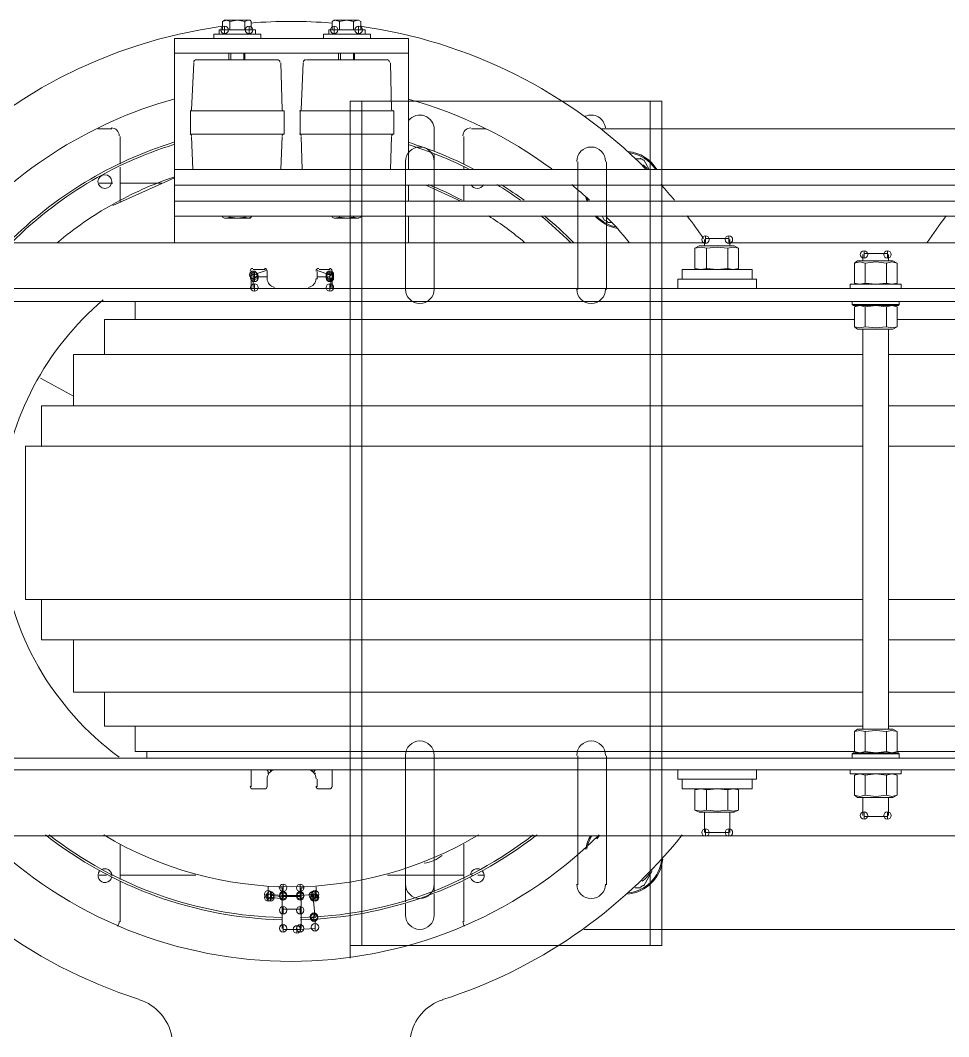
# Model space of a CAD drawing. Extents: x 758840 to 1108724, y -102573 to 143521.
# Drawn here: x 812839 to 813433, y 71139 to 71789 of the extents above; entities that cross this region are included whole.
import ezdxf

# ---------------------------------------------------------------- set-up
doc = ezdxf.new("R2010")
doc.units = 0
doc.header["$LTSCALE"] = 1000
doc.header["$MEASUREMENT"] = 0
doc.layers.add('02电气-设备', color=255, linetype='Continuous')
doc.layers.add('PDF_0', color=7, linetype='Continuous')

# ---------------------------------------------------------------- blocks, each defined once
blk = doc.blocks.new('2500KVA 变压器')
at = {"layer": 'PDF_0', "lineweight": 15}
for points in [[(1854.9, 926.96), (1854.9, 953.51)], [(1655.46, 405.56), (1854.9, 405.56), (1854.9, 945.34)], [(1655.46, 945.34), (1655.46, 405.56)], [(1655.46, 945.34), (1854.9, 945.34)], [(1662.95, 945.34), (1662.95, 405.56)], [(1847.41, 405.56), (1847.41, 945.34)], [(1407.69, 935.13), (1705.15, 935.13)], [(1782.06, 930.36), (1782.06, 904.5)], [(1877.36, 934.45), (1888.25, 935.13)], [(1877.36, 929), (1877.36, 933.77)], [(1886.21, 934.45), (1886.21, 908.58)], [(1897.78, 935.13), (1886.89, 935.13)], [(1898.46, 934.45), (1898.46, 908.58)], [(2001.92, 904.5), (2001.92, 930.36)], [(1801.12, 926.28), (1801.12, 912.67)], [(1819.5, 918.79), (1819.5, 926.28)], [(1854.9, 905.86), (1854.9, 925.6)], [(1877.36, 927.64), (1878.72, 912.67)], [(1880.76, 927.64), (1878.04, 927.64)], [(1819.5, 900.41), (1819.5, 917.43)], [(1886.89, 922.2), (1897.78, 922.2)], [(1801.12, 911.3), (1801.12, 900.41)], [(1876.68, 907.9), (1876.68, 914.71)], [(1877.36, 914.71), (1878.72, 915.39)], [(1886.21, 913.35), (1877.36, 912.67)], [(1878.72, 912.67), (1878.72, 914.71)], [(1897.78, 914.03), (1886.89, 914.03)], [(1897.78, 913.35), (1886.89, 913.35)], [(1898.46, 915.39), (1907.31, 914.71)], [(1898.46, 914.03), (1905.95, 913.35)], [(1907.31, 912.67), (1898.46, 913.35)], [(1905.95, 914.71), (1905.95, 912.67)], [(1907.31, 914.71), (1907.31, 907.9)], [(1661.58, 897.69), (1667.03, 907.22)], [(1669.07, 908.58), (1672.47, 908.58)], [(1690.85, 824.18), (1690.85, 906.54)], [(1709.23, 906.54), (1709.23, 824.18)], [(1801.12, 824.18), (1801.12, 906.54)], [(1819.5, 906.54), (1819.5, 824.18)], [(1885.53, 908.58), (1886.21, 908.58), (1884.16, 908.58)], [(1900.5, 908.58), (1897.78, 908.58)], [(1773.21, 900.41), (1769.13, 900.41)], [(1777.3, 900.41), (1776.62, 900.41)], [(1782.06, 903.14), (1782.06, 880.67)], [(1831.07, 900.41), (1782.06, 900.41)], [(2001.92, 900.41), (1953.59, 900.41)], [(2001.92, 880.67), (2001.92, 903.14)], [(2008.05, 900.41), (2006.69, 900.41)], [(2015.53, 900.41), (2010.77, 900.41)], [(2114.91, 875.23), (325.42, 875.23)], [(1611.89, 860.25), (1611.89, 873.19)], [(1627.55, 873.19), (1612.58, 873.19)], [(1628.23, 860.25), (1628.23, 873.19)], [(1696.98, 877.27), (1695.62, 875.23)], [(1510.47, 850.72), (1510.47, 862.3)], [(1526.13, 862.98), (1511.15, 862.98)], [(1526.81, 850.72), (1526.81, 862.3)], [(1606.45, 858.89), (1609.17, 860.25)], [(1606.45, 858.89), (1609.85, 859.57), (1613.26, 858.89)], [(1606.45, 858.89), (1606.45, 845.96)], [(1609.17, 860.25), (1631.63, 860.25)], [(1613.26, 858.89), (1620.06, 859.57), (1626.87, 858.89)], [(1613.26, 858.89), (1613.26, 845.96)], [(1626.87, 858.89), (1630.27, 859.57), (1634.36, 858.89)], [(1626.87, 858.89), (1626.87, 845.96)], [(1634.36, 858.89), (1631.63, 860.25)], [(1634.36, 858.89), (1634.36, 845.96)], [(1505.03, 849.36), (1507.75, 850.72)], [(1505.03, 849.36), (1508.43, 850.04), (1511.84, 849.36)], [(1505.03, 849.36), (1505.03, 836.43)], [(1507.75, 850.72), (1530.21, 850.72)], [(1511.84, 849.36), (1518.64, 850.04), (1525.45, 849.36)], [(1511.84, 849.36), (1511.84, 836.43)], [(1525.45, 849.36), (1528.85, 850.04), (1532.26, 849.36)], [(1525.45, 849.36), (1525.45, 836.43)], [(1532.26, 849.36), (1530.21, 850.72)], [(1532.26, 849.36), (1532.26, 836.43)], [(1642.52, 845.28), (1597.6, 845.28)], [(1597.6, 839.15), (1597.6, 845.28)], [(1609.17, 845.28), (1606.45, 845.96)], [(1606.45, 845.96), (1609.85, 845.28), (1613.26, 845.96)], [(1613.26, 845.96), (1620.06, 845.28), (1626.87, 845.96)], [(1626.87, 845.96), (1630.27, 845.28), (1634.36, 845.96)], [(1631.63, 845.28), (1634.36, 845.96)], [(1642.52, 839.15), (1642.52, 845.28)], [(1867.83, 845.28), (1874.63, 845.28)], [(1909.35, 845.28), (1916.84, 845.28)], [(1594.88, 839.15), (1645.25, 839.15)], [(1594.88, 833.03), (1594.88, 839.15)], [(1645.25, 833.03), (1645.25, 839.15)], [(1866.47, 843.92), (1866.47, 833.03)], [(1876, 839.15), (1876, 843.92)], [(1907.99, 843.92), (1907.99, 839.15)], [(1918.2, 843.92), (1918.2, 833.03)], [(2125.12, 833.03), (315.21, 833.03)], [(1534.98, 835.75), (1502.31, 835.75)], [(1502.31, 833.03), (1502.31, 835.75)], [(1507.75, 835.75), (1505.03, 836.43)], [(1505.03, 836.43), (1508.43, 835.75), (1511.84, 836.43)], [(1511.84, 836.43), (1518.64, 835.75), (1525.45, 836.43)], [(1525.45, 836.43), (1528.85, 835.75), (1532.26, 836.43)], [(1530.21, 835.75), (1532.26, 836.43)], [(1534.98, 833.03), (1534.98, 835.75)], [(1877.36, 835.75), (1877.36, 835.07)], [(1907.31, 835.07), (1907.31, 835.75)], [(310.44, 825.54), (2129.89, 825.54)], [(1503.67, 825.54), (1503.67, 822.82)], [(1533.62, 825.54), (1533.62, 822.82)], [(1984.9, 821.46), (1984.9, 825.54)], [(1505.03, 821.46), (935.3, 821.46)], [(1503.67, 822.82), (1533.62, 822.82)], [(1504.35, 822.14), (1503.67, 822.82)], [(1504.35, 822.14), (1532.94, 822.14)], [(1507.75, 822.14), (1505.03, 821.46)], [(1511.84, 821.46), (1508.43, 822.14), (1505.03, 821.46)], [(1505.03, 808.52), (1505.03, 821.46)], [(1525.45, 821.46), (1518.64, 822.14), (1511.84, 821.46)], [(1511.84, 808.52), (1511.84, 821.46)], [(1532.26, 821.46), (1528.85, 822.14), (1525.45, 821.46)], [(1525.45, 808.52), (1525.45, 821.46)], [(1530.21, 822.14), (1532.26, 821.46)], [(1992.39, 821.46), (1532.26, 821.46)], [(1532.26, 808.52), (1532.26, 821.46)], [(1532.94, 822.14), (1533.62, 822.82)], [(1992.39, 805.12), (1992.39, 821.46)], [(1505.03, 808.52), (1507.75, 807.16)], [(1511.84, 808.52), (1508.43, 807.84), (1505.03, 808.52)], [(1530.21, 807.16), (1507.75, 807.16)], [(1510.47, 551.23), (1510.47, 807.16)], [(1525.45, 808.52), (1518.64, 807.84), (1511.84, 808.52)], [(1532.26, 808.52), (1528.85, 807.84), (1525.45, 808.52)], [(1526.81, 551.23), (1526.81, 807.16)], [(1532.26, 808.52), (1530.21, 807.16)], [(1510.47, 805.12), (929.86, 805.12)], [(2012.13, 805.12), (1526.81, 805.12)], [(2012.13, 783.34), (2012.13, 805.12)], [(1510.47, 783.34), (929.86, 783.34)], [(2031.87, 783.34), (1526.81, 783.34)], [(2031.87, 749.98), (2031.87, 783.34)], [(1510.47, 749.98), (929.86, 749.98)], [(2052.29, 749.98), (1526.81, 749.98)], [(2052.29, 724.12), (2052.29, 749.98)], [(1510.47, 724.12), (929.86, 724.12)], [(2062.5, 724.12), (1526.81, 724.12)], [(2062.5, 626.1), (2062.5, 724.12)], [(929.86, 626.1), (1510.47, 626.1)], [(1526.81, 626.1), (2062.5, 626.1)], [(2052.29, 626.1), (2052.29, 600.24)], [(929.86, 600.24), (1510.47, 600.24)], [(1526.81, 600.24), (2052.29, 600.24)], [(2031.87, 600.24), (2031.87, 567.56)], [(2031.87, 594.11), (2052.97, 582.54)], [(929.86, 567.56), (1510.47, 567.56)], [(1526.81, 567.56), (2031.87, 567.56)], [(2012.13, 567.56), (2012.13, 545.1)], [(1505.03, 549.87), (1507.75, 551.23)], [(1505.03, 549.87), (1508.43, 550.55), (1511.84, 549.87)], [(1505.03, 549.87), (1505.03, 536.93)], [(1507.75, 551.23), (1530.21, 551.23)], [(1511.84, 549.87), (1518.64, 550.55), (1525.45, 549.87)], [(1511.84, 549.87), (1511.84, 536.93)], [(1525.45, 549.87), (1528.85, 550.55), (1532.26, 549.87)], [(1525.45, 549.87), (1525.45, 536.93)], [(1532.26, 549.87), (1530.21, 551.23)], [(1532.26, 549.87), (1532.26, 536.93)], [(935.3, 545.1), (1505.03, 545.1)], [(1532.26, 545.1), (2012.13, 545.1)], [(1992.39, 545.1), (1992.39, 533.53)], [(305.68, 533.53), (2134.65, 533.53)], [(1504.35, 536.25), (1503.67, 535.57)], [(1533.62, 535.57), (1503.67, 535.57)], [(1503.67, 533.53), (1503.67, 535.57)], [(1532.94, 536.25), (1504.35, 536.25)], [(1507.75, 536.25), (1505.03, 536.93)], [(1505.03, 536.93), (1508.43, 536.25), (1511.84, 536.93)], [(1511.84, 536.93), (1518.64, 536.25), (1525.45, 536.93)], [(1525.45, 536.93), (1528.85, 536.25), (1532.26, 536.93)], [(1530.21, 536.25), (1532.26, 536.93)], [(1532.94, 536.25), (1533.62, 535.57)], [(1533.62, 533.53), (1533.62, 535.57)], [(315.21, 525.36), (2125.12, 525.36)], [(1502.31, 525.36), (1502.31, 522.64)], [(1502.31, 522.64), (1534.98, 522.64)], [(1507.75, 522.64), (1505.03, 521.96)], [(1511.84, 521.96), (1508.43, 522.64), (1505.03, 521.96)], [(1505.03, 509.03), (1505.03, 521.96)], [(1525.45, 521.96), (1518.64, 522.64), (1511.84, 521.96)], [(1511.84, 509.03), (1511.84, 521.96)], [(1532.26, 521.96), (1528.85, 522.64), (1525.45, 521.96)], [(1525.45, 509.03), (1525.45, 521.96)], [(1530.21, 522.64), (1532.26, 521.96)], [(1532.26, 509.03), (1532.26, 521.96)], [(1534.98, 525.36), (1534.98, 522.64)], [(1594.88, 525.36), (1594.88, 519.24)], [(1645.25, 525.36), (1645.25, 519.24)], [(1690.85, 526.04), (1690.85, 444.36)], [(1709.23, 444.36), (1709.23, 526.04)], [(1801.12, 526.04), (1801.12, 444.36)], [(1819.5, 444.36), (1819.5, 526.04)], [(1866.47, 514.47), (1866.47, 525.36)], [(1867.15, 524.68), (1867.15, 518.55)], [(1916.84, 524.68), (1916.84, 518.55)], [(1918.2, 514.47), (1918.2, 525.36)], [(1645.25, 519.24), (1594.88, 519.24)], [(1597.6, 519.24), (1597.6, 513.11)], [(1642.52, 519.24), (1642.52, 513.11)], [(1867.15, 517.19), (1867.15, 516.51)], [(1867.83, 517.87), (1876, 517.87)], [(1867.83, 516.51), (1876, 513.79)], [(1876, 514.47), (1876, 519.24)], [(1907.99, 519.24), (1907.99, 514.47)], [(1907.99, 517.87), (1916.16, 517.87)], [(1916.84, 516.51), (1908.67, 513.79)], [(1916.84, 517.87), (1916.16, 517.87)], [(1916.84, 517.19), (1916.84, 516.51)], [(1505.03, 509.03), (1507.75, 507.66)], [(1511.84, 509.03), (1508.43, 508.34), (1505.03, 509.03)], [(1530.21, 507.66), (1507.75, 507.66)], [(1510.47, 503.58), (1510.47, 507.66)], [(1525.45, 509.03), (1518.64, 508.34), (1511.84, 509.03)], [(1532.26, 509.03), (1528.85, 508.34), (1525.45, 509.03)], [(1526.81, 503.58), (1526.81, 507.66)], [(1532.26, 509.03), (1530.21, 507.66)], [(1597.6, 513.11), (1642.52, 513.11)], [(1609.17, 513.11), (1606.45, 512.43)], [(1613.26, 512.43), (1609.85, 513.11), (1606.45, 512.43)], [(1606.45, 499.5), (1606.45, 512.43)], [(1626.87, 512.43), (1620.06, 513.11), (1613.26, 512.43)], [(1613.26, 499.5), (1613.26, 512.43)], [(1634.36, 512.43), (1630.27, 513.11), (1626.87, 512.43)], [(1626.87, 499.5), (1626.87, 512.43)], [(1631.63, 513.11), (1634.36, 512.43)], [(1634.36, 499.5), (1634.36, 512.43)], [(1874.63, 513.11), (1867.83, 513.11)], [(1916.84, 513.11), (1909.35, 513.11)], [(1526.13, 502.9), (1511.15, 502.9)], [(828.44, 496.09), (1611.89, 496.09)], [(1606.45, 499.5), (1609.17, 498.13)], [(1613.26, 499.5), (1609.85, 498.82), (1606.45, 499.5)], [(1631.63, 498.13), (1609.17, 498.13)], [(1611.89, 494.05), (1611.89, 498.13)], [(1626.87, 499.5), (1620.06, 498.82), (1613.26, 499.5)], [(1634.36, 499.5), (1630.27, 498.82), (1626.87, 499.5)], [(1628.23, 494.05), (1628.23, 498.13)], [(1628.23, 496.09), (2114.91, 496.09)], [(1634.36, 499.5), (1631.63, 498.13)], [(1817.46, 479.08), (1817.46, 496.09)], [(1967.21, 469.55), (1967.21, 479.08), (1967.21, 496.09)], [(1627.55, 493.37), (1612.58, 493.37)], [(1687.45, 483.16), (1690.17, 483.16)], [(1692.21, 481.8), (1693.58, 479.08)], [(1967.21, 479.08), (473.13, 479.08)], [(1848.09, 479.76), (1849.45, 480.44)], [(1852.85, 479.76), (1850.13, 480.44), (1848.09, 479.76)], [(1848.09, 479.08), (1848.09, 479.76)], [(1865.11, 480.44), (1849.45, 480.44)], [(1864.42, 480.44), (1861.7, 479.76), (1856.94, 480.44), (1852.85, 479.76)], [(1852.85, 479.08), (1852.85, 479.76)], [(1861.7, 479.08), (1861.7, 479.76)], [(1866.47, 479.76), (1865.11, 480.44), (1864.42, 480.44)], [(1866.47, 479.76), (1865.11, 480.44)], [(1866.47, 479.08), (1866.47, 479.76)], [(1918.2, 479.76), (1918.88, 480.44)], [(1922.28, 479.76), (1920.24, 480.44), (1918.2, 479.76)], [(1918.2, 479.08), (1918.2, 479.76)], [(1935.22, 480.44), (1918.88, 480.44)], [(1933.85, 480.44), (1931.81, 479.76), (1927.05, 480.44), (1922.28, 479.76)], [(1922.28, 479.08), (1922.28, 479.76)], [(1931.81, 479.08), (1931.81, 479.76)], [(1936.58, 479.76), (1935.22, 480.44), (1933.85, 480.44)], [(1936.58, 479.76), (1935.22, 480.44)], [(1936.58, 479.08), (1936.58, 479.76)], [(1965.16, 469.55), (475.17, 469.55)], [(1782.06, 459.34), (1782.06, 469.55)], [(1784.11, 469.55), (1806.57, 459.34)], [(1967.21, 469.55), (1817.46, 469.55)], [(1817.46, 459.34), (1817.46, 469.55)], [(1967.21, 454.57), (2006.69, 472.27)], [(1967.21, 365.4), (1967.21, 374.93), (1967.21, 383.1), (1967.21, 449.13), (1967.21, 459.34), (1967.21, 469.55)], [(2001.92, 447.76), (2001.92, 470.23)], [(475.17, 459.34), (1965.16, 459.34)], [(1967.21, 459.34), (1817.46, 459.34)], [(1975.37, 457.97), (2001.92, 457.97)], [(2006.69, 457.97), (2015.53, 457.97)], [(473.13, 449.13), (1967.21, 449.13)], [(1667.03, 443), (1663.63, 449.13)], [(1782.06, 447.76), (1782.06, 449.13)], [(1801.12, 449.13), (1801.12, 438.92)], [(1817.46, 365.4), (1817.46, 374.93), (1817.46, 383.1), (1817.46, 449.13)], [(1829.03, 449.13), (1828.35, 428.03)], [(1885.53, 449.13), (1886.21, 428.03)], [(1899.14, 449.13), (1898.46, 428.03)], [(1955.64, 449.13), (1956.32, 428.03)], [(1672.47, 442.32), (1669.07, 442.32)], [(1782.06, 428.03), (1782.06, 445.72)], [(2001.92, 428.03), (2001.92, 445.72)], [(1801.12, 437.55), (1801.12, 423.94)], [(1694.26, 423.26), (1417.9, 423.26)], [(1777.3, 423.26), (1767.77, 423.26)], [(1826.99, 426.66), (1886.89, 426.66)], [(1826.99, 426.66), (1826.99, 411.69)], [(1886.89, 411.69), (1886.89, 426.66)], [(1897.1, 426.66), (1957, 426.66)], [(1897.1, 426.66), (1897.1, 411.69)], [(1957, 411.69), (1957, 426.66)], [(2016.22, 423.26), (2007.37, 423.26)], [(1826.99, 411.69), (1886.89, 411.69)], [(1828.35, 411.01), (1829.03, 381.06)], [(1886.21, 411.01), (1884.85, 381.06)], [(1897.1, 411.69), (1957, 411.69)], [(1898.46, 411.01), (1899.14, 381.06)], [(1956.32, 411.01), (1954.95, 381.06)], [(1831.07, 379.02), (1882.8, 379.02)], [(1852.17, 379.02), (1852.17, 374.93)], [(1852.85, 374.93), (1852.85, 379.02)], [(1861.02, 374.93), (1861.02, 379.02)], [(1862.38, 379.02), (1862.38, 374.93)], [(1901.18, 379.02), (1952.91, 379.02)], [(1922.28, 379.02), (1922.28, 374.93)], [(1922.96, 374.93), (1922.96, 379.02)], [(1931.13, 374.93), (1931.13, 379.02)], [(1932.49, 379.02), (1932.49, 374.93)], [(1817.46, 374.93), (1967.21, 374.93)], [(1817.46, 365.4), (1967.21, 365.4)], [(1841.96, 362.68), (1841.96, 365.4)], [(1871.91, 362.68), (1871.91, 365.4)], [(1912.07, 362.68), (1912.07, 365.4)], [(1942.02, 362.68), (1942.02, 365.4)], [(1871.91, 362.68), (1841.96, 362.68)], [(1845.37, 362.68), (1845.37, 359.96)], [(1868.51, 359.96), (1845.37, 359.96)], [(1848.09, 359.96), (1866.47, 359.96)], [(1848.09, 359.96), (1848.09, 354.51)], [(1852.85, 359.96), (1852.85, 354.51)], [(1861.7, 359.96), (1861.7, 354.51)], [(1866.47, 359.96), (1866.47, 354.51)], [(1868.51, 362.68), (1868.51, 359.96)], [(1942.02, 362.68), (1912.07, 362.68)], [(1915.48, 362.68), (1915.48, 359.96)], [(1938.62, 359.96), (1915.48, 359.96)], [(1918.2, 359.96), (1936.58, 359.96)], [(1918.2, 359.96), (1918.2, 354.51)], [(1922.28, 359.96), (1922.28, 354.51)], [(1931.81, 359.96), (1931.81, 354.51)], [(1936.58, 359.96), (1936.58, 354.51)], [(1938.62, 362.68), (1938.62, 359.96)], [(1848.09, 354.51), (1849.45, 353.83)], [(1848.09, 354.51), (1849.45, 353.83), (1850.13, 353.83)], [(1849.45, 353.83), (1865.11, 353.83)], [(1850.13, 353.83), (1852.85, 354.51), (1856.94, 353.83), (1861.7, 354.51)], [(1861.7, 354.51), (1864.42, 353.83), (1866.47, 354.51)], [(1866.47, 354.51), (1865.11, 353.83)], [(1918.2, 354.51), (1918.88, 353.83)], [(1918.2, 354.51), (1918.88, 353.83)], [(1918.88, 353.83), (1935.22, 353.83)], [(1919.56, 353.83), (1920.24, 353.83)], [(1920.24, 353.83), (1922.28, 354.51), (1927.05, 353.83), (1931.81, 354.51)], [(1931.81, 354.51), (1933.85, 353.83), (1936.58, 354.51)], [(1936.58, 354.51), (1935.22, 353.83)]]:
    blk.add_lwpolyline(points, dxfattribs=at)
for points in [[(1877.36, 931.38), (1877.36, 936.15), (1877.36, 936.15)], [(1886.89, 932.06), (1886.89, 936.83), (1886.89, 936.83)], [(1888.93, 932.75), (1888.93, 937.51), (1888.93, 937.51)], [(1888.93, 932.75), (1888.93, 937.51), (1888.93, 937.51)], [(1897.78, 932.06), (1897.78, 936.83), (1897.78, 936.83)], [(1878.04, 925.26), (1878.04, 930.02), (1878.04, 930.02)], [(1878.04, 924.58), (1878.04, 929.34), (1878.04, 929.34)], [(1886.89, 920.49), (1886.89, 925.26), (1886.89, 925.26)], [(1897.78, 920.49), (1897.78, 925.26), (1897.78, 925.26)], [(1877.36, 912.33), (1877.36, 917.09), (1877.36, 917.09)], [(1878.04, 912.33), (1878.04, 917.09), (1878.04, 917.09)], [(1886.89, 911.64), (1886.89, 916.41), (1886.89, 916.41)], [(1897.78, 911.64), (1897.78, 916.41), (1897.78, 916.41)], [(1905.95, 912.33), (1905.95, 917.09), (1905.95, 917.09)], [(1907.31, 912.33), (1907.31, 917.09), (1907.31, 917.09)], [(1877.36, 910.28), (1877.36, 915.05), (1877.36, 915.05)], [(1878.72, 910.96), (1878.72, 915.73), (1878.72, 915.73)], [(1878.72, 910.96), (1878.72, 915.73), (1878.72, 915.73)], [(1886.89, 910.96), (1886.89, 915.73), (1886.89, 915.73)], [(1886.89, 906.2), (1886.89, 910.96), (1886.89, 910.96)], [(1897.78, 910.96), (1897.78, 915.73), (1897.78, 915.73)], [(1897.78, 906.2), (1897.78, 910.96), (1897.78, 910.96)], [(1905.95, 910.96), (1905.95, 915.73), (1905.95, 915.73)], [(1907.31, 910.28), (1907.31, 915.05), (1907.31, 915.05)], [(1612.58, 870.8), (1612.58, 875.57), (1612.58, 875.57)], [(1627.55, 870.8), (1627.55, 875.57), (1627.55, 875.57)], [(1511.15, 859.91), (1511.15, 864.68), (1511.15, 864.68)], [(1526.13, 859.91), (1526.13, 864.68), (1526.13, 864.68)], [(1878.72, 834.39), (1878.72, 833.03)], [(1905.95, 834.39), (1905.95, 833.03)], [(1867.83, 522.3), (1867.83, 527.06), (1867.83, 527.06)], [(1916.16, 522.3), (1916.16, 527.06), (1916.16, 527.06)], [(1867.83, 516.17), (1867.83, 520.94), (1867.83, 520.94)], [(1867.83, 515.49), (1867.83, 520.26), (1867.83, 520.26)], [(1916.16, 516.17), (1916.16, 520.94), (1916.16, 520.94)], [(1867.83, 514.81), (1867.83, 519.58), (1867.83, 519.58)], [(1867.83, 514.13), (1867.83, 518.9), (1867.83, 518.9)], [(1916.16, 514.81), (1916.16, 519.58), (1916.16, 519.58)], [(1916.84, 514.13), (1916.84, 518.9), (1916.84, 518.9)], [(1511.15, 501.2), (1511.15, 505.96), (1511.15, 505.96)], [(1526.13, 501.2), (1526.13, 505.96), (1526.13, 505.96)], [(1612.58, 491.67), (1612.58, 496.43), (1612.58, 496.43)], [(1627.55, 491.67), (1627.55, 496.43), (1627.55, 496.43)], [(1849.45, 357.58), (1849.45, 362.34), (1849.45, 362.34)], [(1865.11, 357.58), (1865.11, 362.34), (1865.11, 362.34)], [(1919.56, 357.58), (1919.56, 362.34), (1919.56, 362.34)], [(1935.22, 357.58), (1935.22, 362.34), (1935.22, 362.34)]]:
    blk.add_lwpolyline(points, close=True, dxfattribs=at)
blk.add_circle((2011.79, 456.95), 4.42, dxfattribs=at)
for points in [[(1816.32, 1003.72), (1814.36, 992.62), (1806.4, 983.53), (1795.66, 980.11)], [(1989.69, 980.11), (1978.94, 983.53), (1970.99, 992.62), (1969.03, 1003.72)], [(1695.49, 874.66), (1804.82, 982.51), (1980.52, 982.51), (2089.86, 874.66)], [(1642.44, 874.65), (1681.99, 924.15), (1735.33, 960.82), (1795.72, 980)], [(1989.63, 980), (2132.19, 934.71), (2224.42, 796.77), (2211.79, 647.72)], [(1781.69, 933.13), (1782.37, 932.24), (1782.74, 931.15), (1782.74, 930.02)], [(1801.12, 925.94), (1801.12, 931.01), (1805.24, 935.13), (1810.31, 935.13)], [(1810.31, 935.13), (1815.39, 935.13), (1819.5, 931.01), (1819.5, 925.94)], [(2002.6, 930.02), (2002.6, 931.15), (2002.97, 932.24), (2003.66, 933.13)], [(1735.51, 874.61), (1778.71, 908.58), (1831.74, 927.64), (1886.68, 928.93)], [(1737.85, 874.7), (1780.54, 907.76), (1832.7, 926.29), (1886.69, 927.57)], [(1898.66, 927.57), (1952.65, 926.29), (2004.81, 907.76), (2047.5, 874.7)], [(1898.67, 928.93), (1953.6, 927.64), (2006.64, 908.58), (2049.83, 874.61)], [(1772.78, 874.71), (1846.58, 918.96), (1938.76, 918.96), (2012.56, 874.71)], [(1654.9, 890.27), (1656.06, 902.05), (1665.38, 911.37), (1677.17, 912.54)], [(1655.65, 890.84), (1657.03, 901.79), (1665.65, 910.41), (1676.6, 911.8)], [(1691.53, 906.2), (1691.53, 911.27), (1695.65, 915.39), (1700.72, 915.39)], [(1700.72, 915.39), (1705.8, 915.39), (1709.91, 911.27), (1709.91, 906.2)], [(1801.12, 906.2), (1801.12, 911.27), (1805.24, 915.39), (1810.31, 915.39)], [(1810.31, 915.39), (1815.39, 915.39), (1819.5, 911.27), (1819.5, 906.2)], [(1663.23, 899.42), (1664.53, 901.26), (1666.14, 902.87), (1667.97, 904.18)], [(1667.19, 906.94), (1667.87, 907.38), (1668.57, 907.78), (1669.28, 908.15)], [(1769.65, 902.84), (1770.51, 904.44), (1772.25, 905.36), (1774.06, 905.15)], [(1774.06, 905.15), (1775.86, 904.94), (1777.36, 903.65), (1777.83, 901.9)], [(2007.52, 901.9), (2007.99, 903.65), (2009.48, 904.94), (2011.29, 905.15)], [(2011.29, 905.15), (2013.09, 905.36), (2014.84, 904.44), (2015.7, 902.84)], [(1770.19, 897.89), (1769.01, 899.27), (1768.8, 901.23), (1769.65, 902.84)], [(1775.61, 896.84), (1774.3, 896.15), (1772.73, 896.16), (1771.43, 896.87)], [(1777.96, 900.3), (1777.8, 898.83), (1776.92, 897.53), (1775.61, 896.84)], [(2009.73, 896.84), (2008.42, 897.53), (2007.54, 898.83), (2007.39, 900.3)], [(2013.92, 896.87), (2012.62, 896.16), (2011.05, 896.15), (2009.73, 896.84)], [(2015.7, 902.84), (2016.55, 901.23), (2016.34, 899.27), (2015.16, 897.89)], [(1795.95, 887.84), (1799.27, 890.53), (1803.28, 892.23), (1807.52, 892.75)], [(1704.16, 883.95), (1703.68, 880.86), (1702.61, 877.89), (1701.02, 875.2)], [(1703.38, 883.39), (1702.84, 880.53), (1701.8, 877.78), (1700.28, 875.29)], [(1695.52, 875.55), (1695.4, 875.39), (1695.27, 875.24), (1695.15, 875.09)], [(1866.47, 843.58), (1866.47, 844.52), (1867.23, 845.28), (1868.17, 845.28)], [(1874.98, 845.28), (1875.92, 845.28), (1876.68, 844.52), (1876.68, 843.58)], [(1907.99, 843.58), (1907.99, 844.52), (1908.75, 845.28), (1909.69, 845.28)], [(1917.18, 845.28), (1918.12, 845.28), (1918.88, 844.52), (1918.88, 843.58)], [(1881.45, 833.12), (1878.69, 833.61), (1876.68, 836.01), (1876.68, 838.81)], [(1907.99, 838.81), (1907.99, 836.01), (1905.98, 833.61), (1903.22, 833.12)], [(1878.04, 834.73), (1878.04, 833.79), (1877.28, 833.03), (1876.34, 833.03)], [(1909.01, 833.03), (1908.07, 833.03), (1907.31, 833.79), (1907.31, 834.73)], [(1700.72, 814.65), (1695.65, 814.65), (1691.53, 818.76), (1691.53, 823.84)], [(1709.91, 823.84), (1709.91, 818.76), (1705.8, 814.65), (1700.72, 814.65)], [(1810.31, 814.65), (1805.24, 814.65), (1801.12, 818.76), (1801.12, 823.84)], [(1819.5, 823.84), (1819.5, 818.76), (1815.39, 814.65), (1810.31, 814.65)], [(2002.71, 824.93), (2045.28, 793.74), (2072.61, 745.94), (2077.9, 693.43)], [(2077.9, 656.1), (2073.05, 608.05), (2049.73, 563.76), (2012.85, 532.59)], [(2211.79, 647.72), (2199.15, 498.67), (2085.02, 378.22), (1936.87, 357.58)], [(1691.53, 525.7), (1691.53, 530.78), (1695.65, 534.89), (1700.72, 534.89)], [(1700.72, 534.89), (1705.8, 534.89), (1709.91, 530.78), (1709.91, 525.7)], [(1801.12, 525.7), (1801.12, 530.78), (1805.24, 534.89), (1810.31, 534.89)], [(1810.31, 534.89), (1815.39, 534.89), (1819.5, 530.78), (1819.5, 525.7)], [(1876.68, 518.9), (1876.68, 521.7), (1878.69, 524.1), (1881.45, 524.59)], [(1903.22, 524.59), (1905.98, 524.1), (1907.99, 521.7), (1907.99, 518.9)], [(1868.17, 512.43), (1867.23, 512.43), (1866.47, 513.19), (1866.47, 514.13)], [(1876.68, 514.13), (1876.68, 513.19), (1875.92, 512.43), (1874.98, 512.43)], [(1909.69, 512.43), (1908.75, 512.43), (1907.99, 513.19), (1907.99, 514.13)], [(1918.88, 514.13), (1918.88, 513.19), (1918.12, 512.43), (1917.18, 512.43)], [(1485.78, 495.85), (1481.89, 490.07), (1477.81, 484.42), (1473.54, 478.9)], [(1691.5, 478.89), (1686.2, 484.34), (1681.12, 490), (1676.28, 495.86)], [(1730.54, 478.94), (1724.08, 484.3), (1717.88, 489.97), (1711.98, 495.93)], [(1732.83, 478.82), (1726.28, 484.17), (1719.99, 489.85), (1714, 495.83)], [(1766.31, 478.86), (1758.28, 484.03), (1750.58, 489.7), (1743.24, 495.83)], [(2073.37, 495.93), (2043.93, 466.19), (2007.6, 444.17), (1967.61, 431.83)], [(2109.07, 495.86), (2072.42, 451.54), (2023.06, 419.54), (1967.64, 404.18)], [(2071.34, 495.83), (2042.36, 466.88), (2006.77, 445.42), (1967.65, 433.27)], [(2042.1, 495.83), (2031.23, 486.75), (2019.55, 478.68), (2007.21, 471.72)], [(1639.3, 478.9), (1635.65, 483.61), (1632.14, 488.43), (1628.77, 493.34)], [(1683.49, 486.94), (1689.13, 486.05), (1694.29, 483.25), (1698.1, 479)], [(1684.05, 486.15), (1689.13, 485.21), (1693.78, 482.65), (1697.3, 478.87)], [(1689.96, 482.72), (1690.68, 482.36), (1691.38, 481.95), (1692.05, 481.52)], [(1656.1, 458.9), (1653.11, 462.18), (1650.19, 465.51), (1647.35, 468.91)], [(1713.16, 458.87), (1709.27, 462.11), (1705.46, 465.45), (1701.75, 468.89)], [(1702.87, 468.98), (1703.07, 468.27), (1703.24, 467.55), (1703.38, 466.83)], [(1703.56, 469.03), (1703.82, 468.12), (1704.02, 467.2), (1704.16, 466.27)], [(1758.23, 459), (1753.19, 462.13), (1748.27, 465.44), (1743.47, 468.93)], [(1761.07, 458.84), (1755.91, 461.99), (1750.86, 465.32), (1745.94, 468.83)], [(1804.74, 458.86), (1797.44, 461.83), (1790.29, 465.17), (1783.33, 468.87)], [(2006.86, 471.52), (1994.36, 464.49), (1981.23, 458.64), (1967.65, 454.02)], [(1655, 459.08), (1654.96, 459.36), (1654.93, 459.64), (1654.9, 459.92)], [(1655.68, 459.1), (1655.67, 459.18), (1655.66, 459.25), (1655.65, 459.33)], [(1769.59, 458.92), (1770.34, 460.43), (1771.88, 461.38), (1773.55, 461.38)], [(1773.55, 461.38), (1775.23, 461.38), (1776.77, 460.43), (1777.52, 458.92)], [(1677.09, 437.68), (1669.51, 438.46), (1662.71, 442.67), (1658.63, 449.11)], [(1676.54, 438.43), (1669.52, 439.34), (1663.24, 443.27), (1659.38, 449.21)], [(1667.58, 446.33), (1666.53, 447.11), (1665.57, 448), (1664.7, 448.96)], [(1848.48, 357.58), (1779.19, 367.23), (1714.97, 399.31), (1665.63, 448.9)], [(1817.71, 404.18), (1784.63, 413.35), (1753.51, 428.5), (1725.89, 448.89)], [(1817.73, 431.83), (1803.3, 436.28), (1789.3, 442.01), (1775.89, 448.95)], [(1817.69, 433.27), (1804.41, 437.4), (1791.49, 442.61), (1779.07, 448.86)], [(1669.28, 442.07), (1668.57, 442.44), (1667.87, 442.84), (1667.19, 443.28)], [(1700.72, 434.83), (1695.65, 434.83), (1691.53, 438.95), (1691.53, 444.02)], [(1709.91, 444.02), (1709.91, 438.95), (1705.8, 434.83), (1700.72, 434.83)], [(1810.31, 434.83), (1805.24, 434.83), (1801.12, 438.95), (1801.12, 444.02)], [(1819.5, 444.02), (1819.5, 438.95), (1815.39, 434.83), (1810.31, 434.83)], [(1696.14, 415.63), (1693.61, 417.09), (1691.92, 419.67), (1691.59, 422.58)], [(1782.74, 427.68), (1782.74, 424.87), (1780.46, 422.58), (1777.64, 422.58)], [(1807.25, 414.94), (1803.58, 416.23), (1801.12, 419.7), (1801.12, 423.6)], [(1828.35, 427.65), (1828.33, 427.1), (1827.88, 426.66), (1827.33, 426.66)], [(1887.23, 426.66), (1886.68, 426.66), (1886.23, 427.1), (1886.21, 427.65)], [(1898.46, 427.65), (1898.44, 427.1), (1897.99, 426.66), (1897.44, 426.66)], [(1957.34, 426.66), (1956.79, 426.66), (1956.34, 427.1), (1956.32, 427.65)], [(2007.71, 422.58), (2004.89, 422.58), (2002.6, 424.87), (2002.6, 427.68)], [(1817.47, 417.83), (1815.02, 414.8), (1810.93, 413.64), (1807.25, 414.94)], [(1704.43, 415.19), (1701.76, 414.01), (1698.68, 414.18), (1696.14, 415.63)], [(1827.33, 411.69), (1827.88, 411.69), (1828.33, 411.25), (1828.35, 410.7)], [(1886.21, 410.7), (1886.23, 411.25), (1886.68, 411.69), (1887.23, 411.69)], [(1897.44, 411.69), (1897.99, 411.69), (1898.44, 411.25), (1898.46, 410.7)], [(1956.32, 410.7), (1956.34, 411.25), (1956.79, 411.69), (1957.34, 411.69)], [(1831.41, 379.02), (1830.5, 379.02), (1829.74, 379.74), (1829.71, 380.66)], [(1884.84, 380.66), (1884.81, 379.74), (1884.06, 379.02), (1883.14, 379.02)], [(1901.52, 379.02), (1900.6, 379.02), (1899.85, 379.74), (1899.82, 380.66)], [(1954.95, 380.66), (1954.92, 379.74), (1954.17, 379.02), (1953.25, 379.02)], [(1918.41, 355.55), (1901.28, 354.17), (1884.07, 354.17), (1866.94, 355.55)]]:
    blk.add_open_spline(points, degree=3, dxfattribs=at)
for points in [[(1877.36, 936.15), (1876.05, 936.15), (1874.98, 935.08), (1874.98, 933.77), (1874.98, 932.46), (1876.05, 931.38), (1877.36, 931.38), (1878.67, 931.38), (1879.74, 932.46), (1879.74, 933.77), (1879.74, 935.08), (1878.67, 936.15), (1877.36, 936.15)], [(1886.89, 936.83), (1885.58, 936.83), (1884.5, 935.76), (1884.5, 934.45), (1884.5, 933.14), (1885.58, 932.06), (1886.89, 932.06), (1888.2, 932.06), (1889.27, 933.14), (1889.27, 934.45), (1889.27, 935.76), (1888.2, 936.83), (1886.89, 936.83)], [(1888.93, 937.51), (1887.62, 937.51), (1886.55, 936.44), (1886.55, 935.13), (1886.55, 933.82), (1887.62, 932.75), (1888.93, 932.75), (1890.24, 932.75), (1891.31, 933.82), (1891.31, 935.13), (1891.31, 936.44), (1890.24, 937.51), (1888.93, 937.51)], [(1888.93, 937.51), (1887.62, 937.51), (1886.55, 936.44), (1886.55, 935.13), (1886.55, 933.82), (1887.62, 932.75), (1888.93, 932.75), (1890.24, 932.75), (1891.31, 933.82), (1891.31, 935.13), (1891.31, 936.44), (1890.24, 937.51), (1888.93, 937.51)], [(1897.78, 936.83), (1896.47, 936.83), (1895.4, 935.76), (1895.4, 934.45), (1895.4, 933.14), (1896.47, 932.06), (1897.78, 932.06), (1899.09, 932.06), (1900.16, 933.14), (1900.16, 934.45), (1900.16, 935.76), (1899.09, 936.83), (1897.78, 936.83)], [(1878.04, 930.02), (1876.73, 930.02), (1875.66, 928.95), (1875.66, 927.64), (1875.66, 926.33), (1876.73, 925.26), (1878.04, 925.26), (1879.35, 925.26), (1880.42, 926.33), (1880.42, 927.64), (1880.42, 928.95), (1879.35, 930.02), (1878.04, 930.02)], [(1878.04, 929.34), (1876.73, 929.34), (1875.66, 928.27), (1875.66, 926.96), (1875.66, 925.65), (1876.73, 924.58), (1878.04, 924.58), (1879.35, 924.58), (1880.42, 925.65), (1880.42, 926.96), (1880.42, 928.27), (1879.35, 929.34), (1878.04, 929.34)], [(1886.89, 925.26), (1885.58, 925.26), (1884.5, 924.19), (1884.5, 922.88), (1884.5, 921.57), (1885.58, 920.49), (1886.89, 920.49), (1888.2, 920.49), (1889.27, 921.57), (1889.27, 922.88), (1889.27, 924.19), (1888.2, 925.26), (1886.89, 925.26)], [(1897.78, 925.26), (1896.47, 925.26), (1895.4, 924.19), (1895.4, 922.88), (1895.4, 921.57), (1896.47, 920.49), (1897.78, 920.49), (1899.09, 920.49), (1900.16, 921.57), (1900.16, 922.88), (1900.16, 924.19), (1899.09, 925.26), (1897.78, 925.26)], [(1877.36, 917.09), (1876.05, 917.09), (1874.98, 916.02), (1874.98, 914.71), (1874.98, 913.4), (1876.05, 912.33), (1877.36, 912.33), (1878.67, 912.33), (1879.74, 913.4), (1879.74, 914.71), (1879.74, 916.02), (1878.67, 917.09), (1877.36, 917.09)], [(1878.04, 917.09), (1876.73, 917.09), (1875.66, 916.02), (1875.66, 914.71), (1875.66, 913.4), (1876.73, 912.33), (1878.04, 912.33), (1879.35, 912.33), (1880.42, 913.4), (1880.42, 914.71), (1880.42, 916.02), (1879.35, 917.09), (1878.04, 917.09)], [(1886.89, 916.41), (1885.58, 916.41), (1884.5, 915.34), (1884.5, 914.03), (1884.5, 912.72), (1885.58, 911.64), (1886.89, 911.64), (1888.2, 911.64), (1889.27, 912.72), (1889.27, 914.03), (1889.27, 915.34), (1888.2, 916.41), (1886.89, 916.41)], [(1897.78, 916.41), (1896.47, 916.41), (1895.4, 915.34), (1895.4, 914.03), (1895.4, 912.72), (1896.47, 911.64), (1897.78, 911.64), (1899.09, 911.64), (1900.16, 912.72), (1900.16, 914.03), (1900.16, 915.34), (1899.09, 916.41), (1897.78, 916.41)], [(1905.95, 917.09), (1904.64, 917.09), (1903.56, 916.02), (1903.56, 914.71), (1903.56, 913.4), (1904.64, 912.33), (1905.95, 912.33), (1907.26, 912.33), (1908.33, 913.4), (1908.33, 914.71), (1908.33, 916.02), (1907.26, 917.09), (1905.95, 917.09)], [(1907.31, 917.09), (1906, 917.09), (1904.93, 916.02), (1904.93, 914.71), (1904.93, 913.4), (1906, 912.33), (1907.31, 912.33), (1908.62, 912.33), (1909.69, 913.4), (1909.69, 914.71), (1909.69, 916.02), (1908.62, 917.09), (1907.31, 917.09)], [(1877.36, 915.05), (1876.05, 915.05), (1874.98, 913.98), (1874.98, 912.67), (1874.98, 911.36), (1876.05, 910.28), (1877.36, 910.28), (1878.67, 910.28), (1879.74, 911.36), (1879.74, 912.67), (1879.74, 913.98), (1878.67, 915.05), (1877.36, 915.05)], [(1878.72, 915.73), (1877.41, 915.73), (1876.34, 914.66), (1876.34, 913.35), (1876.34, 912.04), (1877.41, 910.96), (1878.72, 910.96), (1880.03, 910.96), (1881.1, 912.04), (1881.1, 913.35), (1881.1, 914.66), (1880.03, 915.73), (1878.72, 915.73)], [(1878.72, 915.73), (1877.41, 915.73), (1876.34, 914.66), (1876.34, 913.35), (1876.34, 912.04), (1877.41, 910.96), (1878.72, 910.96), (1880.03, 910.96), (1881.1, 912.04), (1881.1, 913.35), (1881.1, 914.66), (1880.03, 915.73), (1878.72, 915.73)], [(1886.89, 915.73), (1885.58, 915.73), (1884.5, 914.66), (1884.5, 913.35), (1884.5, 912.04), (1885.58, 910.96), (1886.89, 910.96), (1888.2, 910.96), (1889.27, 912.04), (1889.27, 913.35), (1889.27, 914.66), (1888.2, 915.73), (1886.89, 915.73)], [(1886.89, 910.96), (1885.58, 910.96), (1884.5, 909.89), (1884.5, 908.58), (1884.5, 907.27), (1885.58, 906.2), (1886.89, 906.2), (1888.2, 906.2), (1889.27, 907.27), (1889.27, 908.58), (1889.27, 909.89), (1888.2, 910.96), (1886.89, 910.96)], [(1897.78, 915.73), (1896.47, 915.73), (1895.4, 914.66), (1895.4, 913.35), (1895.4, 912.04), (1896.47, 910.96), (1897.78, 910.96), (1899.09, 910.96), (1900.16, 912.04), (1900.16, 913.35), (1900.16, 914.66), (1899.09, 915.73), (1897.78, 915.73)], [(1897.78, 910.96), (1896.47, 910.96), (1895.4, 909.89), (1895.4, 908.58), (1895.4, 907.27), (1896.47, 906.2), (1897.78, 906.2), (1899.09, 906.2), (1900.16, 907.27), (1900.16, 908.58), (1900.16, 909.89), (1899.09, 910.96), (1897.78, 910.96)], [(1905.95, 915.73), (1904.64, 915.73), (1903.56, 914.66), (1903.56, 913.35), (1903.56, 912.04), (1904.64, 910.96), (1905.95, 910.96), (1907.26, 910.96), (1908.33, 912.04), (1908.33, 913.35), (1908.33, 914.66), (1907.26, 915.73), (1905.95, 915.73)], [(1907.31, 915.05), (1906, 915.05), (1904.93, 913.98), (1904.93, 912.67), (1904.93, 911.36), (1906, 910.28), (1907.31, 910.28), (1908.62, 910.28), (1909.69, 911.36), (1909.69, 912.67), (1909.69, 913.98), (1908.62, 915.05), (1907.31, 915.05)], [(1612.58, 875.57), (1611.26, 875.57), (1610.19, 874.5), (1610.19, 873.19), (1610.19, 871.88), (1611.26, 870.8), (1612.58, 870.8), (1613.89, 870.8), (1614.96, 871.88), (1614.96, 873.19), (1614.96, 874.5), (1613.89, 875.57), (1612.58, 875.57)], [(1627.55, 875.57), (1626.24, 875.57), (1625.17, 874.5), (1625.17, 873.19), (1625.17, 871.88), (1626.24, 870.8), (1627.55, 870.8), (1628.86, 870.8), (1629.93, 871.88), (1629.93, 873.19), (1629.93, 874.5), (1628.86, 875.57), (1627.55, 875.57)], [(1511.15, 864.68), (1509.84, 864.68), (1508.77, 863.61), (1508.77, 862.3), (1508.77, 860.99), (1509.84, 859.91), (1511.15, 859.91), (1512.46, 859.91), (1513.54, 860.99), (1513.54, 862.3), (1513.54, 863.61), (1512.46, 864.68), (1511.15, 864.68)], [(1526.13, 864.68), (1524.82, 864.68), (1523.75, 863.61), (1523.75, 862.3), (1523.75, 860.99), (1524.82, 859.91), (1526.13, 859.91), (1527.44, 859.91), (1528.51, 860.99), (1528.51, 862.3), (1528.51, 863.61), (1527.44, 864.68), (1526.13, 864.68)], [(1867.83, 527.06), (1866.52, 527.06), (1865.45, 525.99), (1865.45, 524.68), (1865.45, 523.37), (1866.52, 522.3), (1867.83, 522.3), (1869.14, 522.3), (1870.21, 523.37), (1870.21, 524.68), (1870.21, 525.99), (1869.14, 527.06), (1867.83, 527.06)], [(1916.16, 527.06), (1914.85, 527.06), (1913.77, 525.99), (1913.77, 524.68), (1913.77, 523.37), (1914.85, 522.3), (1916.16, 522.3), (1917.47, 522.3), (1918.54, 523.37), (1918.54, 524.68), (1918.54, 525.99), (1917.47, 527.06), (1916.16, 527.06)], [(1867.83, 520.94), (1866.52, 520.94), (1865.45, 519.87), (1865.45, 518.55), (1865.45, 517.24), (1866.52, 516.17), (1867.83, 516.17), (1869.14, 516.17), (1870.21, 517.24), (1870.21, 518.55), (1870.21, 519.87), (1869.14, 520.94), (1867.83, 520.94)], [(1867.83, 520.26), (1866.52, 520.26), (1865.45, 519.18), (1865.45, 517.87), (1865.45, 516.56), (1866.52, 515.49), (1867.83, 515.49), (1869.14, 515.49), (1870.21, 516.56), (1870.21, 517.87), (1870.21, 519.18), (1869.14, 520.26), (1867.83, 520.26)], [(1916.16, 520.94), (1914.85, 520.94), (1913.77, 519.87), (1913.77, 518.55), (1913.77, 517.24), (1914.85, 516.17), (1916.16, 516.17), (1917.47, 516.17), (1918.54, 517.24), (1918.54, 518.55), (1918.54, 519.87), (1917.47, 520.94), (1916.16, 520.94)], [(1867.83, 519.58), (1866.52, 519.58), (1865.45, 518.5), (1865.45, 517.19), (1865.45, 515.88), (1866.52, 514.81), (1867.83, 514.81), (1869.14, 514.81), (1870.21, 515.88), (1870.21, 517.19), (1870.21, 518.5), (1869.14, 519.58), (1867.83, 519.58)], [(1867.83, 518.9), (1866.52, 518.9), (1865.45, 517.82), (1865.45, 516.51), (1865.45, 515.2), (1866.52, 514.13), (1867.83, 514.13), (1869.14, 514.13), (1870.21, 515.2), (1870.21, 516.51), (1870.21, 517.82), (1869.14, 518.9), (1867.83, 518.9)], [(1916.16, 519.58), (1914.85, 519.58), (1913.77, 518.5), (1913.77, 517.19), (1913.77, 515.88), (1914.85, 514.81), (1916.16, 514.81), (1917.47, 514.81), (1918.54, 515.88), (1918.54, 517.19), (1918.54, 518.5), (1917.47, 519.58), (1916.16, 519.58)], [(1916.84, 518.9), (1915.53, 518.9), (1914.45, 517.82), (1914.45, 516.51), (1914.45, 515.2), (1915.53, 514.13), (1916.84, 514.13), (1918.15, 514.13), (1919.22, 515.2), (1919.22, 516.51), (1919.22, 517.82), (1918.15, 518.9), (1916.84, 518.9)], [(1511.15, 505.96), (1509.84, 505.96), (1508.77, 504.89), (1508.77, 503.58), (1508.77, 502.27), (1509.84, 501.2), (1511.15, 501.2), (1512.46, 501.2), (1513.54, 502.27), (1513.54, 503.58), (1513.54, 504.89), (1512.46, 505.96), (1511.15, 505.96)], [(1526.13, 505.96), (1524.82, 505.96), (1523.75, 504.89), (1523.75, 503.58), (1523.75, 502.27), (1524.82, 501.2), (1526.13, 501.2), (1527.44, 501.2), (1528.51, 502.27), (1528.51, 503.58), (1528.51, 504.89), (1527.44, 505.96), (1526.13, 505.96)], [(1612.58, 496.43), (1611.26, 496.43), (1610.19, 495.36), (1610.19, 494.05), (1610.19, 492.74), (1611.26, 491.67), (1612.58, 491.67), (1613.89, 491.67), (1614.96, 492.74), (1614.96, 494.05), (1614.96, 495.36), (1613.89, 496.43), (1612.58, 496.43)], [(1627.55, 496.43), (1626.24, 496.43), (1625.17, 495.36), (1625.17, 494.05), (1625.17, 492.74), (1626.24, 491.67), (1627.55, 491.67), (1628.86, 491.67), (1629.93, 492.74), (1629.93, 494.05), (1629.93, 495.36), (1628.86, 496.43), (1627.55, 496.43)], [(1849.45, 362.34), (1848.14, 362.34), (1847.07, 361.27), (1847.07, 359.96), (1847.07, 358.65), (1848.14, 357.58), (1849.45, 357.58), (1850.76, 357.58), (1851.83, 358.65), (1851.83, 359.96), (1851.83, 361.27), (1850.76, 362.34), (1849.45, 362.34)], [(1865.11, 362.34), (1863.8, 362.34), (1862.72, 361.27), (1862.72, 359.96), (1862.72, 358.65), (1863.8, 357.58), (1865.11, 357.58), (1866.42, 357.58), (1867.49, 358.65), (1867.49, 359.96), (1867.49, 361.27), (1866.42, 362.34), (1865.11, 362.34)], [(1919.56, 362.34), (1918.25, 362.34), (1917.18, 361.27), (1917.18, 359.96), (1917.18, 358.65), (1918.25, 357.58), (1919.56, 357.58), (1920.87, 357.58), (1921.94, 358.65), (1921.94, 359.96), (1921.94, 361.27), (1920.87, 362.34), (1919.56, 362.34)], [(1935.22, 362.34), (1933.9, 362.34), (1932.83, 361.27), (1932.83, 359.96), (1932.83, 358.65), (1933.9, 357.58), (1935.22, 357.58), (1936.53, 357.58), (1937.6, 358.65), (1937.6, 359.96), (1937.6, 361.27), (1936.53, 362.34), (1935.22, 362.34)]]:
    blk.add_open_spline(points, degree=3, knots=[0, 0, 0, 0, 1, 1, 1, 2, 2, 2, 3, 3, 3, 4, 4, 4, 4], dxfattribs=at)
for points in [[(1877.36, 931.38), (1877.36, 936.15), (1877.36, 936.15)], [(1886.89, 932.06), (1886.89, 936.83), (1886.89, 936.83)], [(1888.93, 932.75), (1888.93, 937.51), (1888.93, 937.51)], [(1888.93, 932.75), (1888.93, 937.51), (1888.93, 937.51)], [(1897.78, 932.06), (1897.78, 936.83), (1897.78, 936.83)], [(1878.04, 925.26), (1878.04, 930.02), (1878.04, 930.02)], [(1878.04, 924.58), (1878.04, 929.34), (1878.04, 929.34)], [(1886.89, 920.49), (1886.89, 925.26), (1886.89, 925.26)], [(1897.78, 920.49), (1897.78, 925.26), (1897.78, 925.26)], [(1877.36, 912.33), (1877.36, 917.09), (1877.36, 917.09)], [(1878.04, 912.33), (1878.04, 917.09), (1878.04, 917.09)], [(1886.89, 911.64), (1886.89, 916.41), (1886.89, 916.41)], [(1897.78, 911.64), (1897.78, 916.41), (1897.78, 916.41)], [(1905.95, 912.33), (1905.95, 917.09), (1905.95, 917.09)], [(1907.31, 912.33), (1907.31, 917.09), (1907.31, 917.09)], [(1877.36, 910.28), (1877.36, 915.05), (1877.36, 915.05)], [(1878.72, 910.96), (1878.72, 915.73), (1878.72, 915.73)], [(1878.72, 910.96), (1878.72, 915.73), (1878.72, 915.73)], [(1886.89, 910.96), (1886.89, 915.73), (1886.89, 915.73)], [(1886.89, 906.2), (1886.89, 910.96), (1886.89, 910.96)], [(1897.78, 910.96), (1897.78, 915.73), (1897.78, 915.73)], [(1897.78, 906.2), (1897.78, 910.96), (1897.78, 910.96)], [(1905.95, 910.96), (1905.95, 915.73), (1905.95, 915.73)], [(1907.31, 910.28), (1907.31, 915.05), (1907.31, 915.05)], [(1612.58, 870.8), (1612.58, 875.57), (1612.58, 875.57)], [(1627.55, 870.8), (1627.55, 875.57), (1627.55, 875.57)], [(1511.15, 859.91), (1511.15, 864.68), (1511.15, 864.68)], [(1526.13, 859.91), (1526.13, 864.68), (1526.13, 864.68)], [(1867.83, 522.3), (1867.83, 527.06), (1867.83, 527.06)], [(1916.16, 522.3), (1916.16, 527.06), (1916.16, 527.06)], [(1867.83, 516.17), (1867.83, 520.94), (1867.83, 520.94)], [(1867.83, 515.49), (1867.83, 520.26), (1867.83, 520.26)], [(1916.16, 516.17), (1916.16, 520.94), (1916.16, 520.94)], [(1867.83, 514.81), (1867.83, 519.58), (1867.83, 519.58)], [(1867.83, 514.13), (1867.83, 518.9), (1867.83, 518.9)], [(1916.16, 514.81), (1916.16, 519.58), (1916.16, 519.58)], [(1916.84, 514.13), (1916.84, 518.9), (1916.84, 518.9)], [(1511.15, 501.2), (1511.15, 505.96), (1511.15, 505.96)], [(1526.13, 501.2), (1526.13, 505.96), (1526.13, 505.96)], [(1612.58, 491.67), (1612.58, 496.43), (1612.58, 496.43)], [(1627.55, 491.67), (1627.55, 496.43), (1627.55, 496.43)], [(1849.45, 357.58), (1849.45, 362.34), (1849.45, 362.34)], [(1865.11, 357.58), (1865.11, 362.34), (1865.11, 362.34)], [(1919.56, 357.58), (1919.56, 362.34), (1919.56, 362.34)], [(1935.22, 357.58), (1935.22, 362.34), (1935.22, 362.34)]]:
    blk.add_solid(points, dxfattribs=at)
blk = doc.blocks.new('BD4-PAL0101-LVPM-02')
at = {"layer": '02电气-设备', "color": 5, "ltscale": 5, "rotation": 180}
blk.add_blockref('2500KVA 变压器', (1935307.05, 714583.11), dxfattribs=at)

msp = doc.modelspace()

# ---------------------------------------------------------------- block references
at = {"layer": '02电气-设备'}
msp.add_blockref('BD4-PAL0101-LVPM-02', (-1120402.03, -642440.57, 0), dxfattribs=at)

doc.saveas('drawing.dxf')
